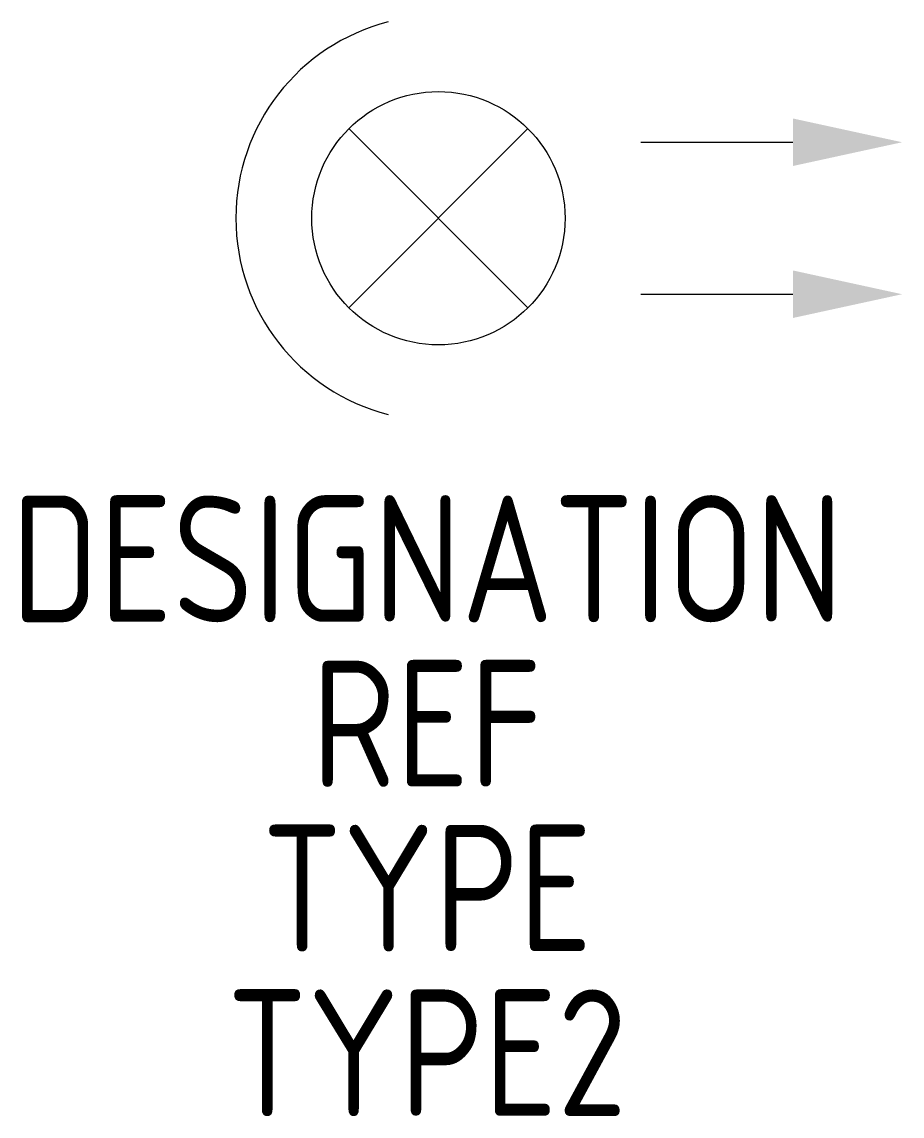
# Model space of a CAD drawing. Header units: millimetres. Extents: x -8.2 to 9.2, y -17.7 to 3.9.
import ezdxf
from ezdxf.enums import TextEntityAlignment as Align

# ---------------------------------------------------------------- set-up
doc = ezdxf.new("R2010")
doc.units = ezdxf.units.MM
for name, color, linetype in [('SYMB_FIL_FIN', 1, 'Continuous'), ('SYMB_TXT_NOM', 3, 'Continuous'), ('SYMBOLE', 3, 'Continuous')]:
    doc.layers.add(name, color=color, linetype=linetype)
doc.styles.add('NET2_5', font='isocp.shx', dxfattribs={"width": 0.9, "height": 2.5})

msp = doc.modelspace()

# ---------------------------------------------------------------- linework, layer by layer
at = {"layer": 'SYMB_FIL_FIN'}
for p, q in [((-1.768, 1.768), (1.768, -1.768)), ((-1.768, -1.768), (1.768, 1.768)), ((4, 1.5), (7, 1.5)), ((4, -1.5), (7, -1.5))]:
    msp.add_line(p, q, dxfattribs=at)
for points in [[(7, 1.031), (7, 1.969), (9.156, 1.5)], [(7, -1.969), (7, -1.031), (9.156, -1.5)]]:
    msp.add_solid(points, dxfattribs=at)
at = {"layer": 'SYMBOLE'}
msp.add_circle((0, 0), 2.5, dxfattribs=at)
msp.add_arc((0, 0), 4, 104.3239, 255.6761, dxfattribs=at)

# ---------------------------------------------------------------- texts
at = {"layer": 'SYMB_TXT_NOM', "style": 'NET2_5', "width": 0.9, "flags": 8}
for tag, text, p in [('DESIGNATION', 'E?', (-0.225, -7.974)), ('REF', '', (-0.225, -11.224)), ('TYPE', '', (-0.225, -14.474)), ('TYPE2', '', (-0.225, -17.724))]:
    msp.add_attdef(tag, text=text, height=2.5, dxfattribs=at).set_placement(p, align=Align.CENTER)

doc.saveas('drawing.dxf')
